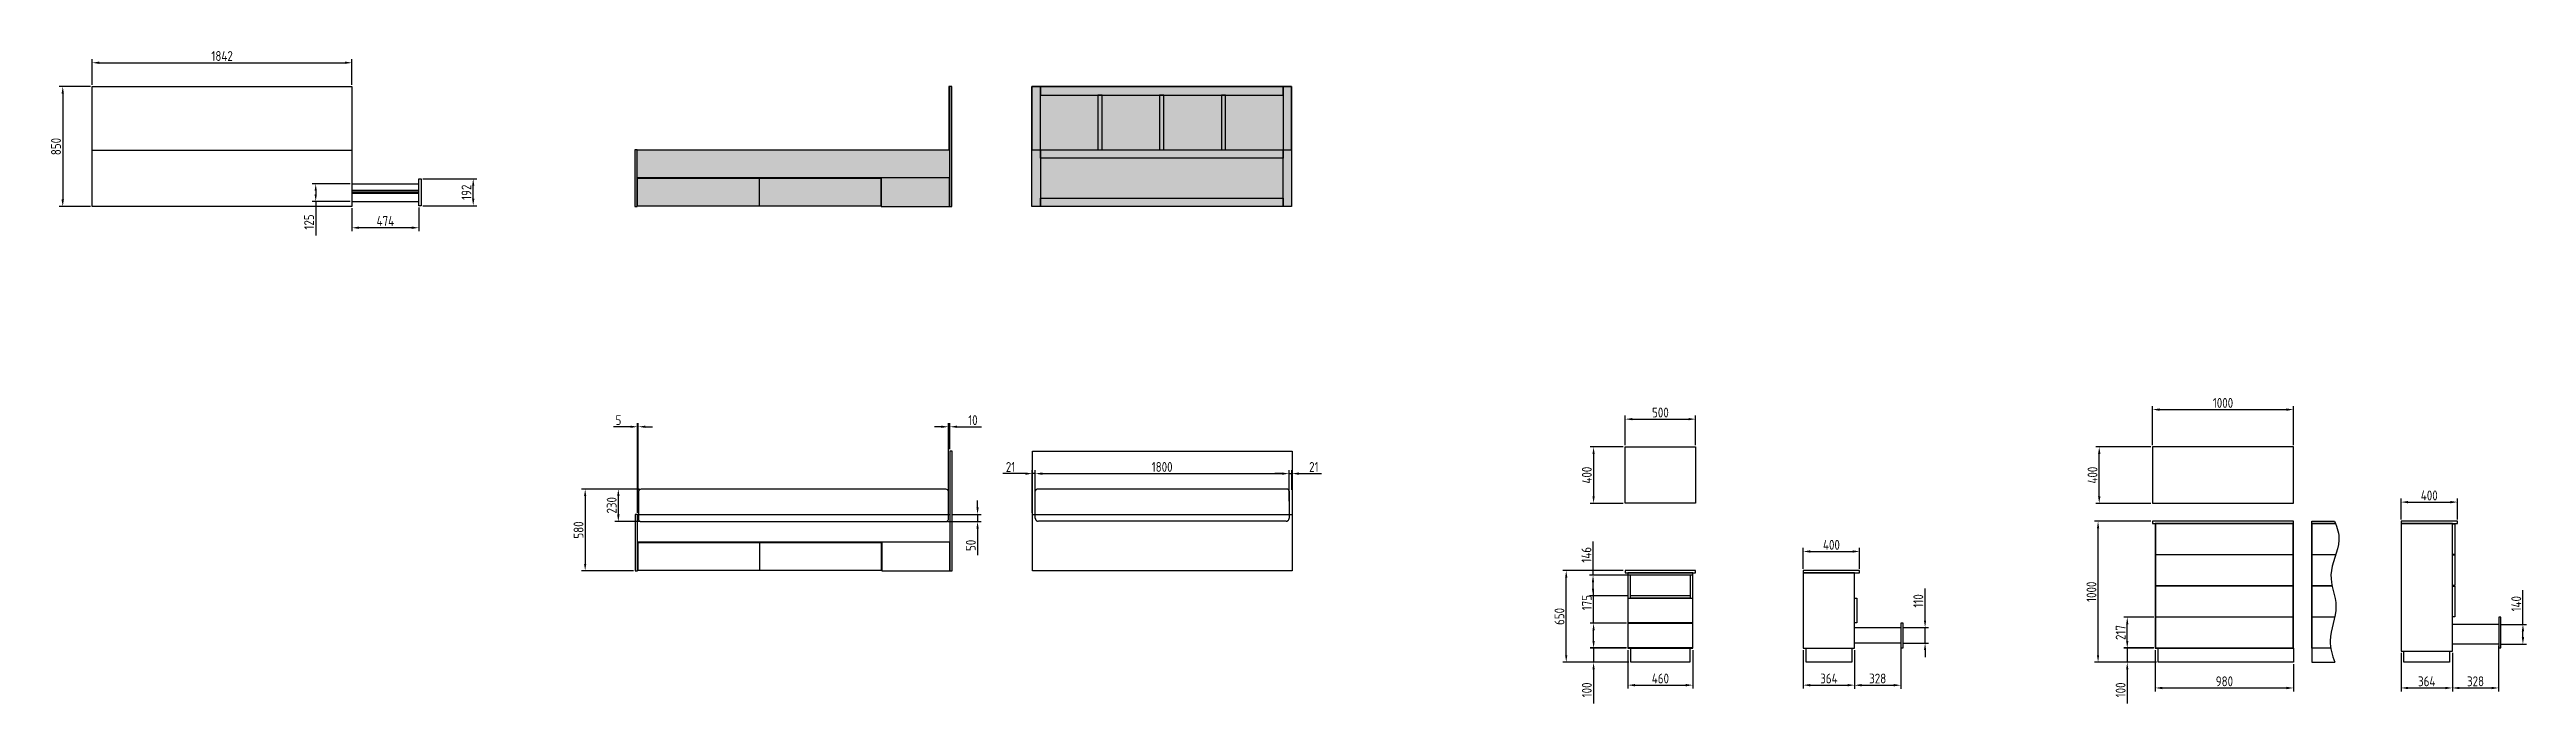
# Model space of a CAD drawing. Header units: millimetres. Extents: x 1713 to 34496, y -3951 to 9799.
# Drawn here: x 16929 to 34496, y 2512 to 7149 of the extents above; entities that cross this region are included whole.
import ezdxf

# ---------------------------------------------------------------- set-up
doc = ezdxf.new("R2010")
doc.units = ezdxf.units.MM
doc.linetypes.add('ACAD_ISO02W100', pattern=[15, 12, -3])
doc.styles.add('awcad.labels', font='eskd.shx')
doc.dimstyles.new('awcad.dim.building', dxfattribs={"dimtxt": 3.5, "dimasz": 2.5, "dimexe": 1.25, "dimexo": 0.625, "dimtad": 1, "dimtxsty": 'awcad.labels', "dimcen": 2.5, "dimadec": 0, "dimazin": 0, "dimtfac": 1, "dimtmove": 0, "dimatfit": 3, "dimldrblk": 'NONE', "dimfxl": 1, "dimarcsym": 0})

# ---------------------------------------------------------------- blocks, each defined once
blk = doc.blocks.new('*D30')
at = {"color": 0, "linetype": 'ByBlock', "lineweight": -2, "transparency": 16777216}
for p, q in [((23255, 4474), (23205, 4474)), ((23305, 4024), (23305, 4499)), ((23305, 4474), (23315, 4474)), ((23315, 4314), (23315, 4499)), ((23365, 4474), (23540, 4474))]:
    blk.add_line(p, q, dxfattribs=at)
at = {"color": 0, "linetype": 'ByBlock', "transparency": 16777216}
for points in [[(23255, 4482), (23255, 4466), (23305, 4474)], [(23365, 4482), (23365, 4466), (23315, 4474)]]:
    blk.add_solid(points, dxfattribs=at)
at = {"layer": 'Defpoints', "color": 0, "linetype": 'ByBlock', "transparency": 16777216}
for p in [(23315, 4474), (23315, 4302), (23305, 4012)]:
    blk.add_point(p, dxfattribs=at)
at = {"color": 0, "linetype": 'ByBlock', "lineweight": -2, "transparency": 16777216, "insert": (23478, 4521), "char_height": 70, "attachment_point": 5, "style": 'awcad.labels'}
blk.add_mtext('10', dxfattribs=at)
blk = doc.blocks.new('_None')
blk = doc.blocks.new('*D33')
at = {"color": 0, "linetype": 'ByBlock', "lineweight": -2, "transparency": 16777216}
for p, q in [((21050, 4474), (20929, 4474)), ((21100, 3864), (21100, 4499)), ((21105, 4474), (21100, 4474)), ((21105, 4027), (21105, 4499)), ((21155, 4474), (21205, 4474))]:
    blk.add_line(p, q, dxfattribs=at)
at = {"color": 0, "linetype": 'ByBlock', "transparency": 16777216}
for points in [[(21050, 4482), (21050, 4466), (21100, 4474)], [(21155, 4482), (21155, 4466), (21105, 4474)]]:
    blk.add_solid(points, dxfattribs=at)
at = {"layer": 'Defpoints', "color": 0, "linetype": 'ByBlock', "transparency": 16777216}
for p in [(21105, 4474), (21105, 4015), (21100, 3852)]:
    blk.add_point(p, dxfattribs=at)
at = {"color": 0, "linetype": 'ByBlock', "lineweight": -2, "transparency": 16777216, "insert": (20964, 4521), "char_height": 70, "attachment_point": 5, "style": 'awcad.labels'}
blk.add_mtext('5', dxfattribs=at)
blk = doc.blocks.new('*D36')
at = {"color": 0, "linetype": 'ByBlock', "lineweight": -2, "transparency": 16777216}
for p, q in [((21113, 4032), (20938, 4032)), ((20963, 3982), (20963, 3852)), ((21113, 3802), (20938, 3802))]:
    blk.add_line(p, q, dxfattribs=at)
at = {"color": 0, "linetype": 'ByBlock', "transparency": 16777216}
for points in [[(20955, 3982), (20972, 3982), (20963, 4032)], [(20955, 3852), (20972, 3852), (20963, 3802)]]:
    blk.add_solid(points, dxfattribs=at)
at = {"layer": 'Defpoints', "color": 0, "linetype": 'ByBlock', "transparency": 16777216}
for p in [(21125, 4032), (20963, 3802), (21125, 3802)]:
    blk.add_point(p, dxfattribs=at)
at = {"color": 0, "linetype": 'ByBlock', "lineweight": -2, "transparency": 16777216, "insert": (20916, 3917), "char_height": 70, "attachment_point": 5, "rotation": 90, "style": 'awcad.labels'}
blk.add_mtext('230', dxfattribs=at)
blk = doc.blocks.new('*D39')
at = {"color": 0, "linetype": 'ByBlock', "lineweight": -2, "transparency": 16777216}
for p, q in [((23511, 3902), (23511, 3952)), ((23298, 3802), (23536, 3802)), ((23328, 3852), (23536, 3852)), ((23511, 3852), (23511, 3802)), ((23511, 3752), (23511, 3563))]:
    blk.add_line(p, q, dxfattribs=at)
at = {"color": 0, "linetype": 'ByBlock', "transparency": 16777216}
for points in [[(23503, 3902), (23519, 3902), (23511, 3852)], [(23503, 3752), (23519, 3752), (23511, 3802)]]:
    blk.add_solid(points, dxfattribs=at)
at = {"layer": 'Defpoints', "color": 0, "linetype": 'ByBlock', "transparency": 16777216}
for p in [(23285, 3802), (23315, 3852), (23511, 3802)]:
    blk.add_point(p, dxfattribs=at)
at = {"color": 0, "linetype": 'ByBlock', "lineweight": -2, "transparency": 16777216, "insert": (23463, 3633), "char_height": 70, "attachment_point": 5, "rotation": 90, "style": 'awcad.labels'}
blk.add_mtext('50', dxfattribs=at)
blk = doc.blocks.new('*D45')
at = {"color": 0, "linetype": 'ByBlock', "lineweight": -2, "transparency": 16777216}
for p, q in [((17219, 6886), (16998, 6886)), ((17023, 6836), (17023, 6086)), ((17219, 6036), (16998, 6036))]:
    blk.add_line(p, q, dxfattribs=at)
at = {"color": 0, "linetype": 'ByBlock', "transparency": 16777216}
for points in [[(17014, 6836), (17031, 6836), (17023, 6886)], [(17014, 6086), (17031, 6086), (17023, 6036)]]:
    blk.add_solid(points, dxfattribs=at)
at = {"layer": 'Defpoints', "color": 0, "linetype": 'ByBlock', "transparency": 16777216}
for p in [(17232, 6886), (17023, 6036), (17232, 6036)]:
    blk.add_point(p, dxfattribs=at)
at = {"color": 0, "linetype": 'ByBlock', "lineweight": -2, "transparency": 16777216, "insert": (16975, 6461), "char_height": 70, "attachment_point": 5, "rotation": 90, "style": 'awcad.labels'}
blk.add_mtext('850', dxfattribs=at)
blk = doc.blocks.new('*D42')
at = {"color": 0, "linetype": 'ByBlock', "lineweight": -2, "transparency": 16777216}
for p, q in [((17232, 6898), (17232, 7080)), ((17282, 7055), (19024, 7055)), ((19074, 6898), (19074, 7080))]:
    blk.add_line(p, q, dxfattribs=at)
at = {"color": 0, "linetype": 'ByBlock', "transparency": 16777216}
for points in [[(17282, 7064), (17282, 7047), (17232, 7055)], [(19024, 7064), (19024, 7047), (19074, 7055)]]:
    blk.add_solid(points, dxfattribs=at)
at = {"layer": 'Defpoints', "color": 0, "linetype": 'ByBlock', "transparency": 16777216}
for p in [(19074, 7055), (17232, 6886), (19074, 6886)]:
    blk.add_point(p, dxfattribs=at)
at = {"color": 0, "linetype": 'ByBlock', "lineweight": -2, "transparency": 16777216, "insert": (18153, 7103), "char_height": 70, "attachment_point": 5, "style": 'awcad.labels'}
blk.add_mtext('1842', dxfattribs=at)
blk = doc.blocks.new('*D64')
at = {"color": 0, "linetype": 'ByBlock', "lineweight": -2, "transparency": 16777216}
for p, q in [((19061, 6197), (18792, 6197)), ((19061, 6072), (18792, 6072)), ((18817, 6147), (18817, 6122)), ((18817, 6072), (18817, 5830))]:
    blk.add_line(p, q, dxfattribs=at)
at = {"color": 0, "linetype": 'ByBlock', "transparency": 16777216}
for points in [[(18809, 6147), (18825, 6147), (18817, 6197)], [(18809, 6122), (18825, 6122), (18817, 6072)]]:
    blk.add_solid(points, dxfattribs=at)
at = {"layer": 'Defpoints', "color": 0, "linetype": 'ByBlock', "transparency": 16777216}
for p in [(19074, 6197), (18817, 6072), (19074, 6072)]:
    blk.add_point(p, dxfattribs=at)
at = {"color": 0, "linetype": 'ByBlock', "lineweight": -2, "transparency": 16777216, "insert": (18770, 5926), "char_height": 70, "attachment_point": 5, "rotation": 90, "style": 'awcad.labels'}
blk.add_mtext('125', dxfattribs=at)
blk = doc.blocks.new('*D70')
at = {"color": 0, "linetype": 'ByBlock', "lineweight": -2, "transparency": 16777216}
for p, q in [((21113, 4032), (20703, 4032)), ((20728, 3982), (20728, 3502)), ((21070, 3452), (20703, 3452))]:
    blk.add_line(p, q, dxfattribs=at)
at = {"color": 0, "linetype": 'ByBlock', "transparency": 16777216}
for points in [[(20720, 3982), (20736, 3982), (20728, 4032)], [(20720, 3502), (20736, 3502), (20728, 3452)]]:
    blk.add_solid(points, dxfattribs=at)
at = {"layer": 'Defpoints', "color": 0, "linetype": 'ByBlock', "transparency": 16777216}
for p in [(21125, 4032), (20728, 3452), (21083, 3452)]:
    blk.add_point(p, dxfattribs=at)
at = {"color": 0, "linetype": 'ByBlock', "lineweight": -2, "transparency": 16777216, "insert": (20681, 3742), "char_height": 70, "attachment_point": 5, "rotation": 90, "style": 'awcad.labels'}
blk.add_mtext('580', dxfattribs=at)
blk = doc.blocks.new('*D76')
at = {"color": 0, "linetype": 'ByBlock', "lineweight": -2, "transparency": 16777216}
for p, q in [((19576, 6233), (19959, 6233)), ((19934, 6091), (19934, 6183)), ((19576, 6041), (19959, 6041))]:
    blk.add_line(p, q, dxfattribs=at)
at = {"color": 0, "linetype": 'ByBlock', "transparency": 16777216}
for points in [[(19926, 6183), (19942, 6183), (19934, 6233)], [(19926, 6091), (19942, 6091), (19934, 6041)]]:
    blk.add_solid(points, dxfattribs=at)
at = {"layer": 'Defpoints', "color": 0, "linetype": 'ByBlock', "transparency": 16777216}
for p in [(19564, 6233), (19934, 6233), (19564, 6041)]:
    blk.add_point(p, dxfattribs=at)
at = {"color": 0, "linetype": 'ByBlock', "lineweight": -2, "transparency": 16777216, "insert": (19886, 6137), "char_height": 70, "attachment_point": 5, "rotation": 90, "style": 'awcad.labels'}
blk.add_mtext('192', dxfattribs=at)
blk = doc.blocks.new('*D79')
at = {"color": 0, "linetype": 'ByBlock', "lineweight": -2, "transparency": 16777216}
for p, q in [((19074, 6023), (19074, 5860)), ((19548, 6028), (19548, 5860)), ((19498, 5885), (19124, 5885))]:
    blk.add_line(p, q, dxfattribs=at)
at = {"color": 0, "linetype": 'ByBlock', "transparency": 16777216}
for points in [[(19124, 5894), (19124, 5877), (19074, 5885)], [(19498, 5894), (19498, 5877), (19548, 5885)]]:
    blk.add_solid(points, dxfattribs=at)
at = {"layer": 'Defpoints', "color": 0, "linetype": 'ByBlock', "transparency": 16777216}
for p in [(19074, 6036), (19548, 6041), (19074, 5885)]:
    blk.add_point(p, dxfattribs=at)
at = {"color": 0, "linetype": 'ByBlock', "lineweight": -2, "transparency": 16777216, "insert": (19311, 5933), "char_height": 70, "attachment_point": 5, "style": 'awcad.labels'}
blk.add_mtext('474', dxfattribs=at)
blk = doc.blocks.new('*D82')
at = {"color": 0, "linetype": 'ByBlock', "lineweight": -2, "transparency": 16777216}
for p, q in [((23920, 3947), (23920, 4167)), ((23970, 4142), (25670, 4142)), ((25720, 3947), (25720, 4167))]:
    blk.add_line(p, q, dxfattribs=at)
at = {"color": 0, "linetype": 'ByBlock', "transparency": 16777216}
for points in [[(23970, 4150), (23970, 4133), (23920, 4142)], [(25670, 4150), (25670, 4133), (25720, 4142)]]:
    blk.add_solid(points, dxfattribs=at)
at = {"layer": 'Defpoints', "color": 0, "linetype": 'ByBlock', "transparency": 16777216}
for p in [(25720, 4142), (23920, 3935), (25720, 3935)]:
    blk.add_point(p, dxfattribs=at)
at = {"color": 0, "linetype": 'ByBlock', "lineweight": -2, "transparency": 16777216, "insert": (24820, 4189), "char_height": 70, "attachment_point": 5, "style": 'awcad.labels'}
blk.add_mtext('1800', dxfattribs=at)
blk = doc.blocks.new('*D85')
at = {"color": 0, "linetype": 'ByBlock', "lineweight": -2, "transparency": 16777216}
for p, q in [((25670, 4142), (25620, 4142)), ((25720, 4027), (25720, 4167)), ((25720, 4142), (25741, 4142)), ((25741, 4027), (25741, 4167)), ((25791, 4142), (25950, 4142))]:
    blk.add_line(p, q, dxfattribs=at)
at = {"color": 0, "linetype": 'ByBlock', "transparency": 16777216}
for points in [[(25670, 4150), (25670, 4133), (25720, 4142)], [(25791, 4150), (25791, 4133), (25741, 4142)]]:
    blk.add_solid(points, dxfattribs=at)
at = {"layer": 'Defpoints', "color": 0, "linetype": 'ByBlock', "transparency": 16777216}
for p in [(25741, 4142), (25720, 4015), (25741, 4015)]:
    blk.add_point(p, dxfattribs=at)
at = {"color": 0, "linetype": 'ByBlock', "lineweight": -2, "transparency": 16777216, "insert": (25896, 4189), "char_height": 70, "attachment_point": 5, "style": 'awcad.labels'}
blk.add_mtext('21', dxfattribs=at)
blk = doc.blocks.new('*D88')
at = {"color": 0, "linetype": 'ByBlock', "lineweight": -2, "transparency": 16777216}
for p, q in [((23849, 4142), (23691, 4142)), ((23899, 3864), (23899, 4167)), ((23920, 4142), (23899, 4142)), ((23920, 3864), (23920, 4167)), ((23970, 4142), (24020, 4142))]:
    blk.add_line(p, q, dxfattribs=at)
at = {"color": 0, "linetype": 'ByBlock', "transparency": 16777216}
for points in [[(23849, 4150), (23849, 4133), (23899, 4142)], [(23970, 4150), (23970, 4133), (23920, 4142)]]:
    blk.add_solid(points, dxfattribs=at)
at = {"layer": 'Defpoints', "color": 0, "linetype": 'ByBlock', "transparency": 16777216}
for p in [(23899, 4142), (23899, 3852), (23920, 3852)]:
    blk.add_point(p, dxfattribs=at)
at = {"color": 0, "linetype": 'ByBlock', "lineweight": -2, "transparency": 16777216, "insert": (23745, 4189), "char_height": 70, "attachment_point": 5, "style": 'awcad.labels'}
blk.add_mtext('21', dxfattribs=at)
blk = doc.blocks.new('*D141')
at = {"color": 0, "linetype": 'ByBlock', "lineweight": -2, "transparency": 16777216}
for p, q in [((28104, 4344), (28104, 4553)), ((28154, 4528), (28554, 4528)), ((28604, 4344), (28604, 4553))]:
    blk.add_line(p, q, dxfattribs=at)
at = {"color": 0, "linetype": 'ByBlock', "transparency": 16777216}
for points in [[(28154, 4536), (28154, 4520), (28104, 4528)], [(28554, 4536), (28554, 4520), (28604, 4528)]]:
    blk.add_solid(points, dxfattribs=at)
at = {"layer": 'Defpoints', "color": 0, "linetype": 'ByBlock', "transparency": 16777216}
for p in [(28604, 4528), (28104, 4331), (28604, 4331)]:
    blk.add_point(p, dxfattribs=at)
at = {"color": 0, "linetype": 'ByBlock', "lineweight": -2, "transparency": 16777216, "insert": (28354, 4575), "char_height": 70, "attachment_point": 5, "style": 'awcad.labels'}
blk.add_mtext('500', dxfattribs=at)
blk = doc.blocks.new('*D138')
at = {"color": 0, "linetype": 'ByBlock', "lineweight": -2, "transparency": 16777216}
for p, q in [((28091, 4331), (27855, 4331)), ((27880, 4281), (27880, 3981)), ((28091, 3931), (27855, 3931))]:
    blk.add_line(p, q, dxfattribs=at)
at = {"color": 0, "linetype": 'ByBlock', "transparency": 16777216}
for points in [[(27872, 4281), (27888, 4281), (27880, 4331)], [(27872, 3981), (27888, 3981), (27880, 3931)]]:
    blk.add_solid(points, dxfattribs=at)
at = {"layer": 'Defpoints', "color": 0, "linetype": 'ByBlock', "transparency": 16777216}
for p in [(28104, 4331), (27880, 3931), (28104, 3931)]:
    blk.add_point(p, dxfattribs=at)
at = {"color": 0, "linetype": 'ByBlock', "lineweight": -2, "transparency": 16777216, "insert": (27832, 4131), "char_height": 70, "attachment_point": 5, "rotation": 90, "style": 'awcad.labels'}
blk.add_mtext('400', dxfattribs=at)
blk = doc.blocks.new('*D144')
at = {"color": 0, "linetype": 'ByBlock', "lineweight": -2, "transparency": 16777216}
for p, q in [((28124, 2891), (28124, 2617)), ((28584, 2891), (28584, 2617)), ((28174, 2642), (28534, 2642))]:
    blk.add_line(p, q, dxfattribs=at)
at = {"color": 0, "linetype": 'ByBlock', "transparency": 16777216}
for points in [[(28174, 2650), (28174, 2633), (28124, 2642)], [(28534, 2650), (28534, 2633), (28584, 2642)]]:
    blk.add_solid(points, dxfattribs=at)
at = {"layer": 'Defpoints', "color": 0, "linetype": 'ByBlock', "transparency": 16777216}
for p in [(28124, 2904), (28584, 2904), (28584, 2642)]:
    blk.add_point(p, dxfattribs=at)
at = {"color": 0, "linetype": 'ByBlock', "lineweight": -2, "transparency": 16777216, "insert": (28354, 2689), "char_height": 70, "attachment_point": 5, "style": 'awcad.labels'}
blk.add_mtext('460', dxfattribs=at)
blk = doc.blocks.new('*D135')
at = {"color": 0, "linetype": 'ByBlock', "lineweight": -2, "transparency": 16777216}
for p, q in [((27880, 2954), (27880, 3004)), ((28111, 2904), (27855, 2904)), ((27880, 2904), (27880, 2804)), ((28131, 2804), (27855, 2804)), ((27880, 2754), (27880, 2512))]:
    blk.add_line(p, q, dxfattribs=at)
at = {"color": 0, "linetype": 'ByBlock', "transparency": 16777216}
for points in [[(27872, 2954), (27888, 2954), (27880, 2904)], [(27872, 2754), (27888, 2754), (27880, 2804)]]:
    blk.add_solid(points, dxfattribs=at)
at = {"layer": 'Defpoints', "color": 0, "linetype": 'ByBlock', "transparency": 16777216}
for p in [(27880, 2904), (28124, 2904), (28144, 2804)]:
    blk.add_point(p, dxfattribs=at)
at = {"color": 0, "linetype": 'ByBlock', "lineweight": -2, "transparency": 16777216, "insert": (27832, 2608), "char_height": 70, "attachment_point": 5, "rotation": 90, "style": 'awcad.labels'}
blk.add_mtext('100', dxfattribs=at)
blk = doc.blocks.new('*D132')
at = {"color": 0, "linetype": 'ByBlock', "lineweight": -2, "transparency": 16777216}
for p, q in [((27880, 3081), (27880, 3323)), ((28113, 3081), (27855, 3081)), ((27880, 2956), (27880, 3031)), ((28113, 2906), (27855, 2906))]:
    blk.add_line(p, q, dxfattribs=at)
at = {"color": 0, "linetype": 'ByBlock', "transparency": 16777216}
for points in [[(27872, 3031), (27888, 3031), (27880, 3081)], [(27872, 2956), (27888, 2956), (27880, 2906)]]:
    blk.add_solid(points, dxfattribs=at)
at = {"layer": 'Defpoints', "color": 0, "linetype": 'ByBlock', "transparency": 16777216}
for p in [(27880, 3081), (28125, 3081), (28125, 2906)]:
    blk.add_point(p, dxfattribs=at)
at = {"color": 0, "linetype": 'ByBlock', "lineweight": -2, "transparency": 16777216, "insert": (27832, 3227), "char_height": 70, "attachment_point": 5, "rotation": 90, "style": 'awcad.labels'}
blk.add_mtext('175', dxfattribs=at)
blk = doc.blocks.new('*D129')
at = {"color": 0, "linetype": 'ByBlock', "lineweight": -2, "transparency": 16777216}
for p, q in [((27876, 3422), (27876, 3660)), ((28127, 3422), (27851, 3422)), ((27876, 3326), (27876, 3372)), ((28127, 3276), (27851, 3276))]:
    blk.add_line(p, q, dxfattribs=at)
at = {"color": 0, "linetype": 'ByBlock', "transparency": 16777216}
for points in [[(27868, 3372), (27884, 3372), (27876, 3422)], [(27868, 3326), (27884, 3326), (27876, 3276)]]:
    blk.add_solid(points, dxfattribs=at)
at = {"layer": 'Defpoints', "color": 0, "linetype": 'ByBlock', "transparency": 16777216}
for p in [(27876, 3422), (28140, 3422), (28140, 3276)]:
    blk.add_point(p, dxfattribs=at)
at = {"color": 0, "linetype": 'ByBlock', "lineweight": -2, "transparency": 16777216, "insert": (27829, 3566), "char_height": 70, "attachment_point": 5, "rotation": 90, "style": 'awcad.labels'}
blk.add_mtext('146', dxfattribs=at)
blk = doc.blocks.new('*D147')
at = {"color": 0, "linetype": 'ByBlock', "lineweight": -2, "transparency": 16777216}
for p, q in [((29367, 2891), (29367, 2617)), ((29731, 2891), (29731, 2617)), ((29417, 2642), (29681, 2642))]:
    blk.add_line(p, q, dxfattribs=at)
at = {"color": 0, "linetype": 'ByBlock', "transparency": 16777216}
for points in [[(29417, 2650), (29417, 2633), (29367, 2642)], [(29681, 2650), (29681, 2633), (29731, 2642)]]:
    blk.add_solid(points, dxfattribs=at)
at = {"layer": 'Defpoints', "color": 0, "linetype": 'ByBlock', "transparency": 16777216}
for p in [(29367, 2904), (29731, 2904), (29731, 2642)]:
    blk.add_point(p, dxfattribs=at)
at = {"color": 0, "linetype": 'ByBlock', "lineweight": -2, "transparency": 16777216, "insert": (29549, 2689), "char_height": 70, "attachment_point": 5, "style": 'awcad.labels'}
blk.add_mtext('364', dxfattribs=at)
blk = doc.blocks.new('*D150')
at = {"color": 0, "linetype": 'ByBlock', "lineweight": -2, "transparency": 16777216}
for p, q in [((29367, 3466), (29367, 3615)), ((29417, 3590), (29717, 3590)), ((29767, 3466), (29767, 3615))]:
    blk.add_line(p, q, dxfattribs=at)
at = {"color": 0, "linetype": 'ByBlock', "transparency": 16777216}
for points in [[(29417, 3598), (29417, 3581), (29367, 3590)], [(29717, 3598), (29717, 3581), (29767, 3590)]]:
    blk.add_solid(points, dxfattribs=at)
at = {"layer": 'Defpoints', "color": 0, "linetype": 'ByBlock', "transparency": 16777216}
for p in [(29767, 3590), (29367, 3454), (29767, 3454)]:
    blk.add_point(p, dxfattribs=at)
at = {"color": 0, "linetype": 'ByBlock', "lineweight": -2, "transparency": 16777216, "insert": (29567, 3637), "char_height": 70, "attachment_point": 5, "style": 'awcad.labels'}
blk.add_mtext('400', dxfattribs=at)
blk = doc.blocks.new('*D153')
at = {"color": 0, "linetype": 'ByBlock', "lineweight": -2, "transparency": 16777216}
for p, q in [((29731, 2871), (29731, 2616)), ((30059, 2928), (30059, 2616)), ((29781, 2641), (30009, 2641))]:
    blk.add_line(p, q, dxfattribs=at)
at = {"color": 0, "linetype": 'ByBlock', "transparency": 16777216}
for points in [[(29781, 2650), (29781, 2633), (29731, 2641)], [(30009, 2650), (30009, 2633), (30059, 2641)]]:
    blk.add_solid(points, dxfattribs=at)
at = {"layer": 'Defpoints', "color": 0, "linetype": 'ByBlock', "transparency": 16777216}
for p in [(29731, 2884), (30059, 2940), (30059, 2641)]:
    blk.add_point(p, dxfattribs=at)
at = {"color": 0, "linetype": 'ByBlock', "lineweight": -2, "transparency": 16777216, "insert": (29895, 2689), "char_height": 70, "attachment_point": 5, "style": 'awcad.labels'}
blk.add_mtext('328', dxfattribs=at)
blk = doc.blocks.new('*D156')
at = {"color": 0, "linetype": 'ByBlock', "lineweight": -2, "transparency": 16777216}
for p, q in [((30231, 3100), (30231, 3328)), ((30072, 3050), (30256, 3050)), ((30231, 2940), (30231, 3050)), ((30072, 2940), (30256, 2940)), ((30231, 2890), (30231, 2840))]:
    blk.add_line(p, q, dxfattribs=at)
at = {"color": 0, "linetype": 'ByBlock', "transparency": 16777216}
for points in [[(30223, 3100), (30239, 3100), (30231, 3050)], [(30223, 2890), (30239, 2890), (30231, 2940)]]:
    blk.add_solid(points, dxfattribs=at)
at = {"layer": 'Defpoints', "color": 0, "linetype": 'ByBlock', "transparency": 16777216}
for p in [(30059, 3050), (30231, 3050), (30059, 2940)]:
    blk.add_point(p, dxfattribs=at)
at = {"color": 0, "linetype": 'ByBlock', "lineweight": -2, "transparency": 16777216, "insert": (30183, 3239), "char_height": 70, "attachment_point": 5, "rotation": 90, "style": 'awcad.labels'}
blk.add_mtext('110', dxfattribs=at)
blk = doc.blocks.new('*D159')
at = {"color": 0, "linetype": 'ByBlock', "lineweight": -2, "transparency": 16777216}
for p, q in [((31864, 2891), (31864, 2597)), ((32844, 2791), (32844, 2597)), ((31914, 2622), (32794, 2622))]:
    blk.add_line(p, q, dxfattribs=at)
at = {"color": 0, "linetype": 'ByBlock', "transparency": 16777216}
for points in [[(31914, 2630), (31914, 2613), (31864, 2622)], [(32794, 2630), (32794, 2613), (32844, 2622)]]:
    blk.add_solid(points, dxfattribs=at)
at = {"layer": 'Defpoints', "color": 0, "linetype": 'ByBlock', "transparency": 16777216}
for p in [(31864, 2904), (32844, 2804), (32844, 2622)]:
    blk.add_point(p, dxfattribs=at)
at = {"color": 0, "linetype": 'ByBlock', "lineweight": -2, "transparency": 16777216, "insert": (32354, 2669), "char_height": 70, "attachment_point": 5, "style": 'awcad.labels'}
blk.add_mtext('980', dxfattribs=at)
blk = doc.blocks.new('*D162')
at = {"color": 0, "linetype": 'ByBlock', "lineweight": -2, "transparency": 16777216}
for p, q in [((31832, 3804), (31433, 3804)), ((31458, 2854), (31458, 3754)), ((31872, 2804), (31433, 2804))]:
    blk.add_line(p, q, dxfattribs=at)
at = {"color": 0, "linetype": 'ByBlock', "transparency": 16777216}
for points in [[(31450, 3754), (31466, 3754), (31458, 3804)], [(31450, 2854), (31466, 2854), (31458, 2804)]]:
    blk.add_solid(points, dxfattribs=at)
at = {"layer": 'Defpoints', "color": 0, "linetype": 'ByBlock', "transparency": 16777216}
for p in [(31458, 3804), (31844, 3804), (31884, 2804)]:
    blk.add_point(p, dxfattribs=at)
at = {"color": 0, "linetype": 'ByBlock', "lineweight": -2, "transparency": 16777216, "insert": (31411, 3304), "char_height": 70, "attachment_point": 5, "rotation": 90, "style": 'awcad.labels'}
blk.add_mtext('1000', dxfattribs=at)
blk = doc.blocks.new('*D165')
at = {"color": 0, "linetype": 'ByBlock', "lineweight": -2, "transparency": 16777216}
for p, q in [((28091, 3454), (27661, 3454)), ((27686, 2854), (27686, 3404)), ((28131, 2804), (27661, 2804))]:
    blk.add_line(p, q, dxfattribs=at)
at = {"color": 0, "linetype": 'ByBlock', "transparency": 16777216}
for points in [[(27678, 3404), (27694, 3404), (27686, 3454)], [(27678, 2854), (27694, 2854), (27686, 2804)]]:
    blk.add_solid(points, dxfattribs=at)
at = {"layer": 'Defpoints', "color": 0, "linetype": 'ByBlock', "transparency": 16777216}
for p in [(27686, 3454), (28104, 3454), (28144, 2804)]:
    blk.add_point(p, dxfattribs=at)
at = {"color": 0, "linetype": 'ByBlock', "lineweight": -2, "transparency": 16777216, "insert": (27638, 3129), "char_height": 70, "attachment_point": 5, "rotation": 90, "style": 'awcad.labels'}
blk.add_mtext('650', dxfattribs=at)
blk = doc.blocks.new('*D168')
at = {"color": 0, "linetype": 'ByBlock', "lineweight": -2, "transparency": 16777216}
for p, q in [((31853, 3124), (31640, 3124)), ((31665, 2956), (31665, 3074)), ((31853, 2906), (31640, 2906))]:
    blk.add_line(p, q, dxfattribs=at)
at = {"color": 0, "linetype": 'ByBlock', "transparency": 16777216}
for points in [[(31657, 3074), (31673, 3074), (31665, 3124)], [(31657, 2956), (31673, 2956), (31665, 2906)]]:
    blk.add_solid(points, dxfattribs=at)
at = {"layer": 'Defpoints', "color": 0, "linetype": 'ByBlock', "transparency": 16777216}
for p in [(31665, 3124), (31866, 3124), (31866, 2906)]:
    blk.add_point(p, dxfattribs=at)
at = {"color": 0, "linetype": 'ByBlock', "lineweight": -2, "transparency": 16777216, "insert": (31618, 3015), "char_height": 70, "attachment_point": 5, "rotation": 90, "style": 'awcad.labels'}
blk.add_mtext('217', dxfattribs=at)
blk = doc.blocks.new('*D171')
at = {"color": 0, "linetype": 'ByBlock', "lineweight": -2, "transparency": 16777216}
for p, q in [((33607, 2871), (33607, 2597)), ((33971, 2871), (33971, 2597)), ((33657, 2622), (33921, 2622))]:
    blk.add_line(p, q, dxfattribs=at)
at = {"color": 0, "linetype": 'ByBlock', "transparency": 16777216}
for points in [[(33657, 2630), (33657, 2613), (33607, 2622)], [(33921, 2630), (33921, 2613), (33971, 2622)]]:
    blk.add_solid(points, dxfattribs=at)
at = {"layer": 'Defpoints', "color": 0, "linetype": 'ByBlock', "transparency": 16777216}
for p in [(33607, 2884), (33971, 2884), (33971, 2622)]:
    blk.add_point(p, dxfattribs=at)
at = {"color": 0, "linetype": 'ByBlock', "lineweight": -2, "transparency": 16777216, "insert": (33789, 2669), "char_height": 70, "attachment_point": 5, "style": 'awcad.labels'}
blk.add_mtext('364', dxfattribs=at)
blk = doc.blocks.new('*D174')
at = {"color": 0, "linetype": 'ByBlock', "lineweight": -2, "transparency": 16777216}
for p, q in [((33607, 3816), (33607, 3965)), ((33657, 3940), (33957, 3940)), ((34007, 3816), (34007, 3965))]:
    blk.add_line(p, q, dxfattribs=at)
at = {"color": 0, "linetype": 'ByBlock', "transparency": 16777216}
for points in [[(33657, 3948), (33657, 3931), (33607, 3940)], [(33957, 3948), (33957, 3931), (34007, 3940)]]:
    blk.add_solid(points, dxfattribs=at)
at = {"layer": 'Defpoints', "color": 0, "linetype": 'ByBlock', "transparency": 16777216}
for p in [(34007, 3940), (33607, 3804), (34007, 3804)]:
    blk.add_point(p, dxfattribs=at)
at = {"color": 0, "linetype": 'ByBlock', "lineweight": -2, "transparency": 16777216, "insert": (33807, 3987), "char_height": 70, "attachment_point": 5, "style": 'awcad.labels'}
blk.add_mtext('400', dxfattribs=at)
blk = doc.blocks.new('*D177')
at = {"color": 0, "linetype": 'ByBlock', "lineweight": -2, "transparency": 16777216}
for p, q in [((33971, 2871), (33971, 2597)), ((34299, 2921), (34299, 2597)), ((34021, 2622), (34249, 2622))]:
    blk.add_line(p, q, dxfattribs=at)
at = {"color": 0, "linetype": 'ByBlock', "transparency": 16777216}
for points in [[(34021, 2630), (34021, 2613), (33971, 2622)], [(34249, 2630), (34249, 2613), (34299, 2622)]]:
    blk.add_solid(points, dxfattribs=at)
at = {"layer": 'Defpoints', "color": 0, "linetype": 'ByBlock', "transparency": 16777216}
for p in [(33971, 2884), (34299, 2933), (34299, 2622)]:
    blk.add_point(p, dxfattribs=at)
at = {"color": 0, "linetype": 'ByBlock', "lineweight": -2, "transparency": 16777216, "insert": (34135, 2669), "char_height": 70, "attachment_point": 5, "style": 'awcad.labels'}
blk.add_mtext('328', dxfattribs=at)
blk = doc.blocks.new('*D180')
at = {"color": 0, "linetype": 'ByBlock', "lineweight": -2, "transparency": 16777216}
for p, q in [((34471, 3073), (34471, 3315)), ((34312, 3073), (34496, 3073)), ((34471, 2983), (34471, 3023)), ((34312, 2933), (34496, 2933))]:
    blk.add_line(p, q, dxfattribs=at)
at = {"color": 0, "linetype": 'ByBlock', "transparency": 16777216}
for points in [[(34463, 3023), (34480, 3023), (34471, 3073)], [(34463, 2983), (34480, 2983), (34471, 2933)]]:
    blk.add_solid(points, dxfattribs=at)
at = {"layer": 'Defpoints', "color": 0, "linetype": 'ByBlock', "transparency": 16777216}
for p in [(34299, 3073), (34471, 3073), (34299, 2933)]:
    blk.add_point(p, dxfattribs=at)
at = {"color": 0, "linetype": 'ByBlock', "lineweight": -2, "transparency": 16777216, "insert": (34424, 3219), "char_height": 70, "attachment_point": 5, "rotation": 90, "style": 'awcad.labels'}
blk.add_mtext('140', dxfattribs=at)
blk = doc.blocks.new('*D183')
at = {"color": 0, "linetype": 'ByBlock', "lineweight": -2, "transparency": 16777216}
for p, q in [((31832, 4331), (31441, 4331)), ((31466, 3981), (31466, 4281)), ((31832, 3931), (31441, 3931))]:
    blk.add_line(p, q, dxfattribs=at)
at = {"color": 0, "linetype": 'ByBlock', "transparency": 16777216}
for points in [[(31458, 4281), (31475, 4281), (31466, 4331)], [(31458, 3981), (31475, 3981), (31466, 3931)]]:
    blk.add_solid(points, dxfattribs=at)
at = {"layer": 'Defpoints', "color": 0, "linetype": 'ByBlock', "transparency": 16777216}
for p in [(31466, 4331), (31844, 4331), (31844, 3931)]:
    blk.add_point(p, dxfattribs=at)
at = {"color": 0, "linetype": 'ByBlock', "lineweight": -2, "transparency": 16777216, "insert": (31419, 4131), "char_height": 70, "attachment_point": 5, "rotation": 90, "style": 'awcad.labels'}
blk.add_mtext('400', dxfattribs=at)
blk = doc.blocks.new('*D186')
at = {"color": 0, "linetype": 'ByBlock', "lineweight": -2, "transparency": 16777216}
for p, q in [((31844, 4344), (31844, 4621)), ((31894, 4596), (32794, 4596)), ((32844, 4344), (32844, 4621))]:
    blk.add_line(p, q, dxfattribs=at)
at = {"color": 0, "linetype": 'ByBlock', "transparency": 16777216}
for points in [[(31894, 4604), (31894, 4587), (31844, 4596)], [(32794, 4604), (32794, 4587), (32844, 4596)]]:
    blk.add_solid(points, dxfattribs=at)
at = {"layer": 'Defpoints', "color": 0, "linetype": 'ByBlock', "transparency": 16777216}
for p in [(32844, 4596), (31844, 4331), (32844, 4331)]:
    blk.add_point(p, dxfattribs=at)
at = {"color": 0, "linetype": 'ByBlock', "lineweight": -2, "transparency": 16777216, "insert": (32344, 4643), "char_height": 70, "attachment_point": 5, "style": 'awcad.labels'}
blk.add_mtext('1000', dxfattribs=at)
blk = doc.blocks.new('*D207')
at = {"color": 0, "linetype": 'ByBlock', "lineweight": -2, "transparency": 16777216}
for p, q in [((31665, 2954), (31665, 3004)), ((31852, 2904), (31640, 2904)), ((31665, 2904), (31665, 2804)), ((31872, 2804), (31640, 2804)), ((31665, 2754), (31665, 2512))]:
    blk.add_line(p, q, dxfattribs=at)
at = {"color": 0, "linetype": 'ByBlock', "transparency": 16777216}
for points in [[(31657, 2954), (31673, 2954), (31665, 2904)], [(31657, 2754), (31673, 2754), (31665, 2804)]]:
    blk.add_solid(points, dxfattribs=at)
at = {"layer": 'Defpoints', "color": 0, "linetype": 'ByBlock', "transparency": 16777216}
for p in [(31665, 2904), (31864, 2904), (31884, 2804)]:
    blk.add_point(p, dxfattribs=at)
at = {"color": 0, "linetype": 'ByBlock', "lineweight": -2, "transparency": 16777216, "insert": (31618, 2608), "char_height": 70, "attachment_point": 5, "rotation": 90, "style": 'awcad.labels'}
blk.add_mtext('100', dxfattribs=at)

msp = doc.modelspace()

# ---------------------------------------------------------------- hatches: boundary and pattern name
h = msp.add_hatch(color=34)
h.dxf.hatch_style = 1
h.paths.add_polyline_path([(23312.293, 6885.887), (23307.293, 6885.887), (23307.293, 6438.887), (23312.293, 6438.887)])
h = msp.add_hatch(color=41)
h.dxf.hatch_style = 1
h.paths.add_polyline_path([(23328.293, 6035.887), (23328.293, 6885.887), (23312.293, 6885.887), (23312.293, 6035.887)])
h = msp.add_hatch(color=34)
h.dxf.hatch_style = 1
h.paths.add_polyline_path([(23896.493, 6885.887), (23896.493, 6438.887), (23956.493, 6438.887), (23956.493, 6885.887)])
h = msp.add_hatch(color=41)
h.dxf.hatch_style = 1
h.paths.add_polyline_path([(23896.493, 6035.887), (23896.493, 6885.887), (25738.493, 6885.887), (25738.493, 6035.887)])
h = msp.add_hatch(color=34)
h.dxf.hatch_style = 1
h.paths.add_polyline_path([(23956.493, 6825.887), (25678.493, 6825.887), (25678.493, 6885.887), (23956.493, 6885.887)])
h = msp.add_hatch(color=34)
h.dxf.hatch_style = 1
h.paths.add_polyline_path([(25678.493, 6885.887), (25678.493, 6438.887), (25738.493, 6438.887), (25738.493, 6885.887)])
h = msp.add_hatch(color=34)
h.dxf.hatch_style = 1
h.paths.add_polyline_path([(24364.493, 6825.887), (24364.493, 6438.887), (24394.493, 6438.887), (24394.493, 6825.887)])
h = msp.add_hatch(color=34)
h.dxf.hatch_style = 1
h.paths.add_polyline_path([(24802.493, 6825.887), (24802.493, 6438.887), (24832.493, 6438.887), (24832.493, 6825.887)])
h = msp.add_hatch(color=34)
h.dxf.hatch_style = 1
h.paths.add_polyline_path([(25240.493, 6825.887), (25240.493, 6438.887), (25270.493, 6438.887), (25270.493, 6825.887)])
h = msp.add_hatch(color=41)
h.dxf.hatch_style = 1
h.paths.add_polyline_path([(21079.793, 6438.887), (21079.793, 6035.887), (21097.293, 6035.887), (21097.293, 6438.887)])
h = msp.add_hatch(color=34)
h.dxf.hatch_style = 1
h.paths.add_polyline_path([(23312.293, 6438.887), (23312.293, 6238.887), (21097.293, 6238.887), (21097.293, 6438.887)])
h = msp.add_hatch(color=41)
h.dxf.hatch_style = 1
h.paths.add_polyline_path([(25738.493, 6438.887), (25738.493, 6035.887), (23896.493, 6035.887), (23896.493, 6438.887)])
h = msp.add_hatch(color=34)
h.dxf.hatch_style = 1
h.paths.add_polyline_path([(23896.493, 6438.887), (23956.493, 6438.887), (23956.493, 6035.887), (23896.493, 6035.887)])
h = msp.add_hatch(color=34)
h.dxf.hatch_style = 1
h.paths.add_polyline_path([(23956.493, 6438.887), (25678.493, 6438.887), (25678.493, 6378.887), (23956.493, 6378.887)])
h = msp.add_hatch(color=34)
h.dxf.hatch_style = 1
h.paths.add_polyline_path([(25678.493, 6438.887), (25738.493, 6438.887), (25738.493, 6035.887), (25678.493, 6035.887)])
h = msp.add_hatch(color=41)
h.dxf.hatch_style = 1
h.paths.add_polyline_path([(21100.293, 6235.887), (21961.293, 6236.638), (21961.293, 6039.264), (21100.293, 6038.515)])
h = msp.add_hatch(color=41)
h.dxf.hatch_style = 1
h.paths.add_polyline_path([(21964.293, 6236.638), (22825.293, 6235.885), (22825.293, 6038.511), (21964.293, 6039.264)])
h = msp.add_hatch(color=41)
h.dxf.hatch_style = 1
h.paths.add_polyline_path([(22828.118, 6035.887), (23312.293, 6035.887), (23312.293, 6238.887), (22828.118, 6238.887)])
h = msp.add_hatch(color=34)
h.dxf.hatch_style = 1
h.paths.add_polyline_path([(23956.493, 6095.887), (25678.493, 6095.887), (25678.493, 6035.887), (23956.493, 6035.887)])

# ---------------------------------------------------------------- linework, layer by layer
at = {"color": 43}
msp.add_line((21961.293, 6137.951), (21964.293, 6137.951), dxfattribs=at)
for p, q in [((28103.779, 4331.412), (28603.779, 4331.412)), ((28103.779, 3931.412), (28103.779, 4331.412)), ((28603.779, 4331.412), (28603.779, 3931.412)), ((28603.779, 3931.412), (28103.779, 3931.412)), ((28583.779, 3421.683), (28123.779, 3421.683)), ((28139.779, 3421.683), (28139.779, 3258.517)), ((28567.779, 3258.517), (28567.779, 3421.683))]:
    msp.add_line(p, q)
for points in [[(17231.713, 6035.887), (17231.713, 6885.887), (19073.713, 6885.887), (19073.713, 6035.887)], [(19073.713, 6435.887), (19073.713, 6035.887), (17231.713, 6035.887), (17231.713, 6435.887)], [(23331.293, 3451.761), (23331.293, 4301.761), (23315.293, 4301.761), (23315.293, 3451.761)], [(23899.493, 3451.761), (23899.493, 4301.761), (25741.493, 4301.761), (25741.493, 3451.761)], [(31844.101, 3931.412), (32844.101, 3931.412), (32844.101, 4331.412), (31844.101, 4331.412)], [(21082.793, 3851.761), (21082.793, 3451.761), (21100.293, 3451.761), (21100.293, 3851.761)], [(23315.293, 3851.761), (23315.293, 3654.761), (21100.293, 3654.761), (21100.293, 3851.761)], [(25741.493, 3851.761), (25741.493, 3451.761), (23899.493, 3451.761), (23899.493, 3851.761)], [(31844.101, 3803.683), (31844.101, 3787.683), (32844.101, 3787.683), (32844.101, 3803.683)], [(32844.101, 3787.683), (31864.101, 3787.683), (31864.101, 2903.683), (32844.101, 2903.683)], [(31865.601, 3569.183), (32842.601, 3569.183), (32842.601, 3786.683), (31865.601, 3786.683)], [(33607.413, 3803.683), (33607.413, 3787.683), (34007.413, 3787.683), (34007.413, 3803.683)], [(33971.413, 3787.683), (33607.413, 3787.683), (33607.413, 2883.683), (33971.413, 2883.683)], [(33971.413, 3786.683), (33987.413, 3786.683), (33987.413, 3569.183), (33971.413, 3569.183)], [(21103.293, 3651.761), (21964.293, 3652.513), (21964.293, 3455.138), (21103.293, 3454.39)], [(21967.293, 3652.514), (22828.293, 3651.761), (22828.293, 3454.388), (21967.293, 3455.14)], [(22831.118, 3451.761), (23315.293, 3451.761), (23315.293, 3654.761), (22831.296, 3655.184)], [(31865.601, 3348.183), (32842.601, 3348.183), (32842.601, 3565.683), (31865.601, 3565.683)], [(33971.413, 3565.683), (33987.413, 3565.683), (33987.413, 3348.183), (33971.413, 3348.183)], [(28103.779, 3453.683), (28103.779, 3437.683), (28603.779, 3437.683), (28603.779, 3453.683)], [(28583.779, 3437.683), (28123.779, 3437.683), (28123.779, 2903.683), (28583.779, 2903.683)], [(29367.09, 3453.683), (29367.09, 3437.683), (29767.09, 3437.683), (29767.09, 3453.683)], [(29731.09, 3437.683), (29367.09, 3437.683), (29367.09, 2903.683), (29731.09, 2903.683)], [(31865.601, 3127.183), (32842.601, 3127.183), (32842.601, 3344.683), (31865.601, 3344.683)], [(33971.413, 3344.683), (33987.413, 3344.683), (33987.413, 3127.183), (33971.413, 3127.183)], [(28125.279, 3083.85), (28125.279, 3258.517), (28582.279, 3258.517), (28582.279, 3083.85)], [(28139.779, 3260.017), (28567.779, 3260.017), (28567.779, 3276.017), (28139.779, 3276.017)], [(29747.09, 3083.85), (29731.09, 3083.85), (29731.09, 3258.517), (29747.09, 3258.517)], [(28125.279, 3080.85), (28582.279, 3080.85), (28582.279, 2906.183), (28125.279, 2906.183)], [(30059.09, 2940.129), (29731.09, 2940.129), (29731.09, 3050.129), (30059.09, 3050.129)], [(30059.09, 2906.183), (30075.09, 2906.183), (30075.09, 3080.85), (30059.09, 3080.85)], [(31865.601, 2906.183), (32842.601, 2906.183), (32842.601, 3123.683), (31865.601, 3123.683)], [(34299.413, 2933.129), (33971.413, 2933.129), (33971.413, 3073.129), (34299.413, 3073.129)], [(34299.413, 2906.183), (34315.413, 2906.183), (34315.413, 3123.683), (34299.413, 3123.683)], [(28563.779, 2903.683), (28563.779, 2803.683), (28143.779, 2803.683), (28143.779, 2903.683)], [(29711.09, 2903.683), (29711.09, 2803.683), (29387.09, 2803.683), (29387.09, 2903.683)], [(32844.101, 2903.683), (32844.101, 2803.683), (31884.101, 2803.683), (31884.101, 2903.683)], [(33951.413, 2883.683), (33951.413, 2803.683), (33627.413, 2803.683), (33627.413, 2883.683)]]:
    msp.add_lwpolyline(points, close=True)
for points in [[(23312.293, 6885.887), (23307.293, 6885.887), (23307.293, 6438.887), (23312.293, 6438.887)], [(23328.293, 6035.887), (23328.293, 6885.887), (23312.293, 6885.887), (23312.293, 6035.887)], [(23896.493, 6035.887), (23896.493, 6885.887), (25738.493, 6885.887), (25738.493, 6035.887)], [(23896.493, 6885.887), (23896.493, 6438.887), (23956.493, 6438.887), (23956.493, 6885.887)], [(23956.493, 6825.887), (25678.493, 6825.887), (25678.493, 6885.887), (23956.493, 6885.887)], [(25678.493, 6885.887), (25678.493, 6438.887), (25738.493, 6438.887), (25738.493, 6885.887)], [(24364.493, 6825.887), (24364.493, 6438.887), (24394.493, 6438.887), (24394.493, 6825.887)], [(24802.493, 6825.887), (24802.493, 6438.887), (24832.493, 6438.887), (24832.493, 6825.887)], [(25240.493, 6825.887), (25240.493, 6438.887), (25270.493, 6438.887), (25270.493, 6825.887)], [(21079.793, 6438.887), (21079.793, 6035.887), (21097.293, 6035.887), (21097.293, 6438.887)], [(23312.293, 6438.887), (23312.293, 6238.887), (21097.293, 6238.887), (21097.293, 6438.887)], [(25738.493, 6438.887), (25738.493, 6035.887), (23896.493, 6035.887), (23896.493, 6438.887)], [(23896.493, 6438.887), (23956.493, 6438.887), (23956.493, 6035.887), (23896.493, 6035.887)], [(23956.493, 6438.887), (25678.493, 6438.887), (25678.493, 6378.887), (23956.493, 6378.887)], [(25678.493, 6438.887), (25738.493, 6438.887), (25738.493, 6035.887), (25678.493, 6035.887)], [(21100.293, 6235.887), (21961.293, 6236.638), (21961.293, 6039.264), (21100.293, 6038.515)], [(21964.293, 6236.638), (22825.293, 6235.885), (22825.293, 6038.511), (21964.293, 6039.264)], [(22828.118, 6035.887), (23312.293, 6035.887), (23312.293, 6238.887), (22828.118, 6238.887)], [(23956.493, 6095.887), (25678.493, 6095.887), (25678.493, 6035.887), (23956.493, 6035.887)]]:
    msp.add_lwpolyline(points, close=True, dxfattribs=at)
at = {"color": 3}
for points in [[(19073.713, 6196.887), (19547.713, 6196.887)], [(19547.713, 6148.574), (19073.713, 6148.574)], [(19547.713, 6138.574), (19073.713, 6138.574)], [(19547.713, 6128.574), (19073.713, 6128.574)], [(19073.713, 6071.887), (19547.713, 6071.887)]]:
    msp.add_lwpolyline(points, dxfattribs=at)
msp.add_lwpolyline([(19563.713, 6040.511), (19547.713, 6040.511), (19547.713, 6232.511), (19563.713, 6232.511)], close=True, dxfattribs=at)
at = {"color": 4}
for points in [[(23305.293, 3851.761), (23305.293, 4011.761, 0.414213562), (23285.293, 4031.761), (21125.293, 4031.761, 0.414213562), (21105.293, 4011.761), (21105.293, 3851.761)], [(23920.493, 3854.761), (23920.493, 4014.761, -0.414213562), (23940.493, 4034.761), (25700.493, 4034.761, -0.414213562), (25720.493, 4014.761), (25720.493, 3854.761)]]:
    msp.add_lwpolyline(points, format="xyb", dxfattribs=at)
at = {"color": 4, "linetype": 'ACAD_ISO02W100', "ltscale": 0.25}
for points in [[(21105.293, 3851.761), (21105.293, 3821.761, 0.414213562), (21125.293, 3801.761), (23285.293, 3801.761, 0.414213562), (23305.293, 3821.761), (23305.293, 3851.761)], [(25720.493, 3854.761), (25720.493, 3824.761, -0.414213562), (25700.493, 3804.761), (23940.493, 3804.761, -0.414213562), (23920.493, 3824.761), (23920.493, 3854.761)]]:
    msp.add_lwpolyline(points, format="xyb", dxfattribs=at)
for points in [[(33142.417, 3787.683), (32972.918, 3787.683), (32972.918, 3803.683), (33135.894, 3803.683)], [(33108.183, 2903.683), (32972.918, 2903.683), (32972.918, 3787.683), (33142.417, 3787.683)], [(33142.805, 3786.683), (32974.418, 3786.683), (32974.418, 3569.183), (33144.091, 3569.183)], [(33142.973, 3565.683), (32974.418, 3565.683), (32974.418, 3348.183), (33117.916, 3348.183)], [(21967.293, 3455.14), (21964.293, 3455.14)], [(33118.661, 3344.683), (32974.418, 3344.683), (32974.418, 3127.183), (33137.471, 3127.183)], [(33136.759, 3123.683), (32974.418, 3123.683), (32974.418, 2906.183), (33107.794, 2906.183)], [(33108.183, 2903.683), (32972.918, 2903.683), (32972.918, 2803.683), (33136.399, 2803.683)]]:
    msp.add_lwpolyline(points)
msp.add_open_spline([(33135.894, 3803.683), (33154.796, 3759.252), (33190.291, 3635.179), (33066.798, 3433.2), (33183.733, 3194.173), (33080.758, 2984.862), (33117.415, 2854.304), (33136.399, 2803.683)], degree=3, knots=[100.666736997, 100.666736997, 100.666736997, 100.666736997, 241.616444863, 492.439552284, 719.36332173, 967.215006579, 1125.02106302, 1125.02106302, 1125.02106302, 1125.02106302])

# ---------------------------------------------------------------- dimensions: what is measured, and where the dimension line sits
at = {"color": 253, "linetype": 'ByBlock', "lineweight": -2}
for base, p1, p2, picture, middle in [((19073.713, 7055.412), (17231.713, 6885.887), (19073.713, 6885.887), '*D42', (18152.713, 7102.912)), ((19073.713, 5885.195), (19547.713, 6040.511), (19073.713, 6035.887), '*D79', (19310.713, 5932.695)), ((28603.779, 4527.872), (28103.779, 4331.412), (28603.779, 4331.412), '*D141', (28353.779, 4575.372)), ((32844.101, 4595.604), (31844.101, 4331.412), (32844.101, 4331.412), '*D186', (32344.101, 4643.104)), ((23315.293, 4473.834), (23305.293, 4011.761), (23315.293, 4301.761), '*D30', (23477.793, 4521.334)), ((23899.493, 4141.735), (23920.493, 3851.761), (23899.493, 3851.761), '*D88', (23745.327, 4189.235)), ((25720.493, 4141.735), (23920.493, 3934.761), (25720.493, 3934.761), '*D82', (24820.493, 4189.235)), ((25741.493, 4141.735), (25720.493, 4014.761), (25741.493, 4014.761), '*D85', (25895.66, 4189.235)), ((34007.413, 3939.707), (33607.413, 3803.683), (34007.413, 3803.683), '*D174', (33807.413, 3987.207)), ((29767.09, 3589.707), (29367.09, 3453.683), (29767.09, 3453.683), '*D150', (29567.09, 3637.207)), ((28583.779, 2641.795), (28123.779, 2903.683), (28583.779, 2903.683), '*D144', (28353.779, 2689.295)), ((29731.09, 2641.795), (29367.09, 2903.683), (29731.09, 2903.683), '*D147', (29549.09, 2689.295)), ((30059.09, 2641.254), (29731.09, 2883.683), (30059.09, 2940.129), '*D153', (29895.09, 2688.754)), ((32844.101, 2621.795), (31864.101, 2903.683), (32844.101, 2803.683), '*D159', (32354.101, 2669.295)), ((33971.413, 2621.795), (33607.413, 2883.683), (33971.413, 2883.683), '*D171', (33789.413, 2669.295)), ((34299.413, 2621.795), (33971.413, 2883.683), (34299.413, 2933.129), '*D177', (34135.413, 2669.295))]:
    dim = msp.add_linear_dim(base=base, p1=p1, p2=p2, dimstyle='awcad.dim.building', dxfattribs=at)
    dim.commit()
    dim.dimension.update_dxf_attribs({"geometry": picture, "text_midpoint": middle})
for base, p1, p2, picture, middle in [((17022.553, 6035.887), (17231.713, 6885.887), (17231.713, 6035.887), '*D45', (16975.053, 6460.887)), ((18817.081, 6071.887), (19073.713, 6196.887), (19073.713, 6071.887), '*D64', (18769.581, 5926.054)), ((19933.878, 6232.511), (19563.713, 6040.511), (19563.713, 6232.511), '*D76', (19886.378, 6136.511)), ((27879.875, 3931.412), (28103.779, 4331.412), (28103.779, 3931.412), '*D138', (27832.375, 4131.412)), ((31466.363, 4331.412), (31844.101, 3931.412), (31844.101, 4331.412), '*D183', (31418.863, 4131.412)), ((20728.1, 3451.761), (21125.293, 4031.761), (21082.793, 3451.761), '*D70', (20680.6, 3741.761)), ((20963.208, 3801.761), (21125.293, 4031.761), (21125.293, 3801.761), '*D36', (20915.708, 3916.761)), ((23510.9, 3801.761), (23315.293, 3851.761), (23285.293, 3801.761), '*D39', (23463.4, 3632.595)), ((31458.029, 3803.683), (31884.101, 2803.683), (31844.101, 3803.683), '*D162', (31410.529, 3303.683)), ((27685.89, 3453.683), (28143.779, 2803.683), (28103.779, 3453.683), '*D165', (27638.39, 3128.683)), ((30230.982, 3050.129), (30059.09, 2940.129), (30059.09, 3050.129), '*D156', (30183.482, 3239.296)), ((34471.305, 3073.129), (34299.413, 2933.129), (34299.413, 3073.129), '*D180', (34423.805, 3218.963))]:
    dim = msp.add_linear_dim(base=base, p1=p1, p2=p2, angle=90, dimstyle='awcad.dim.building', dxfattribs=at)
    dim.commit()
    dim.dimension.update_dxf_attribs({"geometry": picture, "text_midpoint": middle})
dim = msp.add_linear_dim(base=(21105.293, 4473.834), p1=(21100.293, 3851.761), p2=(21105.293, 4014.761), dimstyle='awcad.dim.building', dxfattribs=at)
dim.commit()
dim.dimension.update_dxf_attribs({"geometry": '*D33', "text_midpoint": (20964.46, 4473.834), "dimtype": 160})
for base, p1, p2, text, picture, middle in [((27876.125, 3421.683), (28139.779, 3276.017), (28139.779, 3421.683), '146', '*D129', (27828.625, 3565.85)), ((27879.875, 3080.85), (28125.279, 2906.183), (28125.279, 3080.85), '175', '*D132', (27832.375, 3226.683)), ((31665.098, 3123.683), (31865.601, 2906.183), (31865.601, 3123.683), '217', '*D168', (31617.598, 3014.933))]:
    dim = msp.add_linear_dim(base=base, p1=p1, p2=p2, angle=90, text=text, dimstyle='awcad.dim.building', dxfattribs=at)
    dim.commit()
    dim.dimension.update_dxf_attribs({"geometry": picture, "text_midpoint": middle})
for base, p1, p2, picture, middle in [((27879.875, 2903.683), (28143.779, 2803.683), (28123.779, 2903.683), '*D135', (27879.875, 2607.85)), ((31665.098, 2903.683), (31884.101, 2803.683), (31864.101, 2903.683), '*D207', (31665.098, 2607.85))]:
    dim = msp.add_linear_dim(base=base, p1=p1, p2=p2, angle=90, dimstyle='awcad.dim.building', dxfattribs=at)
    dim.commit()
    dim.dimension.update_dxf_attribs({"geometry": picture, "text_midpoint": middle, "dimtype": 160})

doc.saveas('drawing.dxf')
